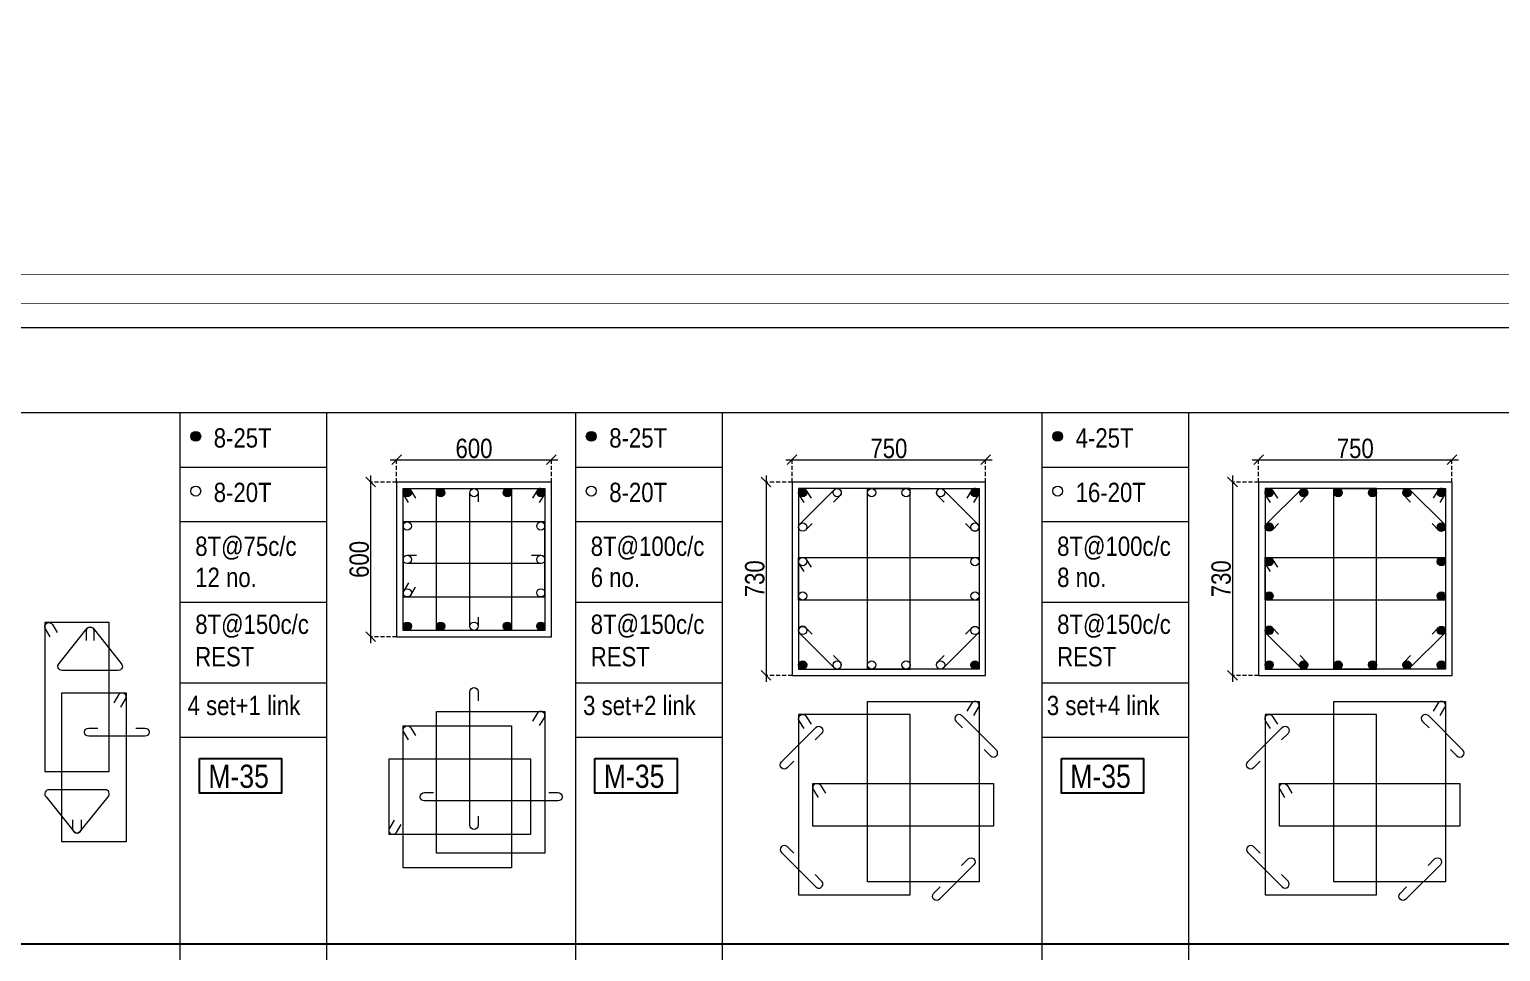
# Model space of a CAD drawing. Header units: millimetres. Extents: x 1112055 to 3390982, y -148532 to 766891.
# Drawn here: x 2289154 to 2311969, y 557438 to 571740 of the extents above; entities that cross this region are included whole.
import ezdxf
from ezdxf.enums import TextEntityAlignment as Align

# ---------------------------------------------------------------- set-up
doc = ezdxf.new("R2010")
doc.units = ezdxf.units.MM
doc.header["$PDMODE"] = 35
doc.header["$PDSIZE"] = -25
doc.linetypes.add('DASHED2', pattern=[0.375, 0.25, -0.125])
doc.linetypes.add('Hidden', pattern=[9.525, 6.35, -3.175])
for name, color, linetype, lineweight in [('B COL. SIZE DIM', 220, 'Continuous', 25), ('B COLSCH', 204, 'Continuous', 20), ('B COLUMN', 1, 'Hidden', 9), ('B STEEL', 34, 'Continuous', 15), ('B TITLE BLOCK', 250, 'Continuous', 0)]:
    doc.layers.add(name, color=color, linetype=linetype, lineweight=lineweight)
doc.layers.add('B TEXT', color=7, linetype='Continuous')
doc.styles.add('dim inside', font='romans.shx', dxfattribs={"width": 0.8, "height": 125})
doc.styles.add('SWINC', font='swissc.ttf')
doc.dimstyles.new('dim inside', dxfattribs={"dimtxt": 125, "dimasz": 100, "dimexe": 0, "dimexo": 0, "dimgap": 10, "dimtad": 0, "dimdec": 0, "dimzin": 0, "dimdsep": 46, "dimtxsty": 'dim inside', "dimblk": 'SMALL', "dimcen": 0.09, "dimadec": 0, "dimazin": 0, "dimtfac": 1, "dimtdec": 0, "dimtofl": 0, "dimtmove": 0, "dimatfit": 3, "dimfxl": 1, "dimtolj": 1, "dimtzin": 0, "dimarcsym": 2})

# ---------------------------------------------------------------- blocks, each defined once
blk = doc.blocks.new('_Oblique')
at = {"color": 0, "linetype": 'ByBlock', "lineweight": -2}
blk.add_line((-0.5, -0.5), (0.5, 0.5), dxfattribs=at)
blk = doc.blocks.new('*D3490')
at = {"layer": 'B COL. SIZE DIM', "color": 250, "lineweight": 9, "ltscale": 250, "transparency": 16777216}
blk.add_line((2300883, 565065), (2304083, 565065), dxfattribs=at)
at = {"layer": 'B COL. SIZE DIM', "color": 250, "linetype": 'DASHED2', "lineweight": 9, "ltscale": 250, "transparency": 16777216}
for p, q in [((2300983, 564720), (2300983, 565065)), ((2303983, 564720), (2303983, 565065))]:
    blk.add_line(p, q, dxfattribs=at)
at = {"layer": 'Defpoints', "color": 0, "transparency": 16777216}
for p in [(2303983, 565065), (2300983, 564720), (2303983, 564720)]:
    blk.add_point(p, dxfattribs=at)
at = {"layer": 'B COL. SIZE DIM', "color": 250, "lineweight": 9, "transparency": 16777216, "xscale": 150, "yscale": 150, "zscale": 150, "rotation": 180}
blk.add_blockref('_Oblique', (2300983, 565065), dxfattribs=at)
at = {"layer": 'B COL. SIZE DIM', "color": 250, "lineweight": 9, "transparency": 16777216, "xscale": 150, "yscale": 150, "zscale": 150}
blk.add_blockref('_Oblique', (2303983, 565065), dxfattribs=at)
at = {"layer": 'B COL. SIZE DIM', "color": 6, "transparency": 16777216, "insert": (2302483, 565240), "char_height": 300, "attachment_point": 5, "style": 'SWINC'}
blk.add_mtext('\\A1;750', dxfattribs=at)
blk = doc.blocks.new('*D3491')
at = {"layer": 'B COL. SIZE DIM', "color": 250, "lineweight": 9, "ltscale": 250, "transparency": 16777216}
blk.add_line((2300579, 564820), (2300579, 561620), dxfattribs=at)
at = {"layer": 'B COL. SIZE DIM', "color": 250, "linetype": 'DASHED2', "lineweight": 9, "ltscale": 250, "transparency": 16777216}
for p, q in [((2300983, 564720), (2300579, 564720)), ((2300983, 561720), (2300579, 561720))]:
    blk.add_line(p, q, dxfattribs=at)
at = {"layer": 'Defpoints', "color": 0, "transparency": 16777216}
for p in [(2300983, 564720), (2300579, 561720), (2300983, 561720)]:
    blk.add_point(p, dxfattribs=at)
at = {"layer": 'B COL. SIZE DIM', "color": 250, "lineweight": 9, "transparency": 16777216, "xscale": 150, "yscale": 150, "zscale": 150}
for p, rotation in [((2300579, 564720), 90), ((2300579, 561720), 270)]:
    blk.add_blockref('_Oblique', p, dxfattribs=dict(at, rotation=rotation))
at = {"layer": 'B COL. SIZE DIM', "color": 6, "transparency": 16777216, "insert": (2300404, 563220), "char_height": 300, "attachment_point": 5, "rotation": 90, "style": 'SWINC'}
blk.add_mtext('\\A1;730', dxfattribs=at)
blk = doc.blocks.new('*D3356')
at = {"layer": 'B COL. SIZE DIM', "color": 250, "lineweight": 9, "ltscale": 250, "transparency": 16777216}
blk.add_line((2308116, 565065), (2311316, 565065), dxfattribs=at)
at = {"layer": 'B COL. SIZE DIM', "color": 250, "linetype": 'DASHED2', "lineweight": 9, "ltscale": 250, "transparency": 16777216}
for p, q in [((2308216, 564720), (2308216, 565065)), ((2311216, 564720), (2311216, 565065))]:
    blk.add_line(p, q, dxfattribs=at)
at = {"layer": 'Defpoints', "color": 0, "transparency": 16777216}
for p in [(2311216, 565065), (2308216, 564720), (2311216, 564720)]:
    blk.add_point(p, dxfattribs=at)
at = {"layer": 'B COL. SIZE DIM', "color": 250, "lineweight": 9, "transparency": 16777216, "xscale": 150, "yscale": 150, "zscale": 150, "rotation": 180}
blk.add_blockref('_Oblique', (2308216, 565065), dxfattribs=at)
at = {"layer": 'B COL. SIZE DIM', "color": 250, "lineweight": 9, "transparency": 16777216, "xscale": 150, "yscale": 150, "zscale": 150}
blk.add_blockref('_Oblique', (2311216, 565065), dxfattribs=at)
at = {"layer": 'B COL. SIZE DIM', "color": 6, "transparency": 16777216, "insert": (2309716, 565240), "char_height": 300, "attachment_point": 5, "style": 'SWINC'}
blk.add_mtext('\\A1;750', dxfattribs=at)
blk = doc.blocks.new('*D3357')
at = {"layer": 'B COL. SIZE DIM', "color": 250, "lineweight": 9, "ltscale": 250, "transparency": 16777216}
blk.add_line((2307812, 564820), (2307812, 561620), dxfattribs=at)
at = {"layer": 'B COL. SIZE DIM', "color": 250, "linetype": 'DASHED2', "lineweight": 9, "ltscale": 250, "transparency": 16777216}
for p, q in [((2308216, 564720), (2307812, 564720)), ((2308216, 561720), (2307812, 561720))]:
    blk.add_line(p, q, dxfattribs=at)
at = {"layer": 'Defpoints', "color": 0, "transparency": 16777216}
for p in [(2308216, 564720), (2307812, 561720), (2308216, 561720)]:
    blk.add_point(p, dxfattribs=at)
at = {"layer": 'B COL. SIZE DIM', "color": 250, "lineweight": 9, "transparency": 16777216, "xscale": 150, "yscale": 150, "zscale": 150}
for p, rotation in [((2307812, 564720), 90), ((2307812, 561720), 270)]:
    blk.add_blockref('_Oblique', p, dxfattribs=dict(at, rotation=rotation))
at = {"layer": 'B COL. SIZE DIM', "color": 6, "transparency": 16777216, "insert": (2307637, 563220), "char_height": 300, "attachment_point": 5, "rotation": 90, "style": 'SWINC'}
blk.add_mtext('\\A1;730', dxfattribs=at)
blk = doc.blocks.new('*D3420')
at = {"layer": 'B COL. SIZE DIM', "color": 250, "lineweight": 9, "ltscale": 250, "transparency": 16777216}
blk.add_line((2294749, 565065), (2297349, 565065), dxfattribs=at)
at = {"layer": 'B COL. SIZE DIM', "color": 250, "linetype": 'DASHED2', "lineweight": 9, "ltscale": 250, "transparency": 16777216}
for p, q in [((2294849, 564720), (2294849, 565065)), ((2297249, 564720), (2297249, 565065))]:
    blk.add_line(p, q, dxfattribs=at)
at = {"layer": 'Defpoints', "color": 0, "transparency": 16777216}
for p in [(2297249, 565065), (2294849, 564720), (2297249, 564720)]:
    blk.add_point(p, dxfattribs=at)
at = {"layer": 'B COL. SIZE DIM', "color": 250, "lineweight": 9, "transparency": 16777216, "xscale": 150, "yscale": 150, "zscale": 150, "rotation": 180}
blk.add_blockref('_Oblique', (2294849, 565065), dxfattribs=at)
at = {"layer": 'B COL. SIZE DIM', "color": 250, "lineweight": 9, "transparency": 16777216, "xscale": 150, "yscale": 150, "zscale": 150}
blk.add_blockref('_Oblique', (2297249, 565065), dxfattribs=at)
at = {"layer": 'B COL. SIZE DIM', "color": 6, "transparency": 16777216, "insert": (2296049, 565240), "char_height": 300, "attachment_point": 5, "style": 'SWINC'}
blk.add_mtext('\\A1;600', dxfattribs=at)
blk = doc.blocks.new('*D3421')
at = {"layer": 'B COL. SIZE DIM', "color": 250, "lineweight": 9, "ltscale": 250, "transparency": 16777216}
blk.add_line((2294445, 564820), (2294445, 562220), dxfattribs=at)
at = {"layer": 'B COL. SIZE DIM', "color": 250, "linetype": 'DASHED2', "lineweight": 9, "ltscale": 250, "transparency": 16777216}
for p, q in [((2294849, 564720), (2294445, 564720)), ((2294849, 562320), (2294445, 562320))]:
    blk.add_line(p, q, dxfattribs=at)
at = {"layer": 'Defpoints', "color": 0, "transparency": 16777216}
for p in [(2294849, 564720), (2294445, 562320), (2294849, 562320)]:
    blk.add_point(p, dxfattribs=at)
at = {"layer": 'B COL. SIZE DIM', "color": 250, "lineweight": 9, "transparency": 16777216, "xscale": 150, "yscale": 150, "zscale": 150}
for p, rotation in [((2294445, 564720), 90), ((2294445, 562320), 270)]:
    blk.add_blockref('_Oblique', p, dxfattribs=dict(at, rotation=rotation))
at = {"layer": 'B COL. SIZE DIM', "color": 6, "transparency": 16777216, "insert": (2294270, 563520), "char_height": 300, "attachment_point": 5, "rotation": 90, "style": 'SWINC'}
blk.add_mtext('\\A1;600', dxfattribs=at)

msp = doc.modelspace()

# ---------------------------------------------------------------- hatches: boundary and pattern name
at = {"layer": 'B STEEL', "lineweight": 9, "ltscale": 0.5}
h = msp.add_hatch(color=34, dxfattribs=at)
edge = h.paths.add_edge_path()
edge.add_arc((2291734, 565428.9), 76.8, 0, 360)
h = msp.add_hatch(color=34, dxfattribs=at)
edge = h.paths.add_edge_path()
edge.add_arc((2297867.6, 565428.9), 76.8, 0, 360)
h = msp.add_hatch(color=34, dxfattribs=at)
edge = h.paths.add_edge_path()
edge.add_arc((2305101.2, 565428.9), 76.8, 0, 360)
h = msp.add_hatch(color=34, dxfattribs=at)
edge = h.paths.add_edge_path()
edge.add_arc((2295013.2, 564555.7), 64, 0, 360)
at = {"layer": 'B STEEL'}
h = msp.add_hatch(color=34, dxfattribs=at)
edge = h.paths.add_edge_path()
edge.add_arc((2295531.2, 564555.7), 64, 0, 360)
h = msp.add_hatch(color=34, dxfattribs=at)
edge = h.paths.add_edge_path()
edge.add_arc((2296567.1, 564555.7), 64, 0, 360)
at = {"layer": 'B STEEL', "lineweight": 9, "ltscale": 0.5}
h = msp.add_hatch(color=34, dxfattribs=at)
edge = h.paths.add_edge_path()
edge.add_arc((2297085.1, 564555.7), 64, 180, 540, ccw=False)
h = msp.add_hatch(color=34, dxfattribs=at)
edge = h.paths.add_edge_path()
edge.add_arc((2301146.8, 564555.7), 64, 0, 360)
h = msp.add_hatch(color=34, dxfattribs=at)
edge = h.paths.add_edge_path()
edge.add_arc((2303818.8, 564555.7), 64, 180, 540, ccw=False)
h = msp.add_hatch(color=34, dxfattribs=at)
edge = h.paths.add_edge_path()
edge.add_arc((2308380.3, 564555.7), 64, 0, 360)
at = {"layer": 'B STEEL'}
h = msp.add_hatch(color=34, dxfattribs=at)
edge = h.paths.add_edge_path()
edge.add_arc((2308914.7, 564555.7), 64, 0, 360)
h = msp.add_hatch(color=34, dxfattribs=at)
edge = h.paths.add_edge_path()
edge.add_arc((2309449.1, 564555.7), 64, 0, 360)
h = msp.add_hatch(color=34, dxfattribs=at)
edge = h.paths.add_edge_path()
edge.add_arc((2309983.5, 564555.7), 64, 0, 360)
h = msp.add_hatch(color=34, dxfattribs=at)
edge = h.paths.add_edge_path()
edge.add_arc((2310517.9, 564555.7), 64, 0, 360)
at = {"layer": 'B STEEL', "lineweight": 9, "ltscale": 0.5}
h = msp.add_hatch(color=34, dxfattribs=at)
edge = h.paths.add_edge_path()
edge.add_arc((2311052.3, 564555.7), 64, 180, 540, ccw=False)
at = {"layer": 'B STEEL'}
h = msp.add_hatch(color=34, dxfattribs=at)
edge = h.paths.add_edge_path()
edge.add_arc((2308380.3, 564021.3), 64, 0, 360)
h = msp.add_hatch(color=34, dxfattribs=at)
edge = h.paths.add_edge_path()
edge.add_arc((2311052.3, 564021.3), 64, 0, 360)
h = msp.add_hatch(color=34, dxfattribs=at)
edge = h.paths.add_edge_path()
edge.add_arc((2308380.3, 563486.9), 64, 0, 360)
h = msp.add_hatch(color=34, dxfattribs=at)
edge = h.paths.add_edge_path()
edge.add_arc((2311052.3, 563486.9), 64, 0, 360)
h = msp.add_hatch(color=34, dxfattribs=at)
edge = h.paths.add_edge_path()
edge.add_arc((2308380.3, 562952.5), 64, 0, 360)
h = msp.add_hatch(color=34, dxfattribs=at)
edge = h.paths.add_edge_path()
edge.add_arc((2311052.3, 562952.5), 64, 0, 360)
at = {"layer": 'B STEEL', "lineweight": 9, "ltscale": 0.5}
h = msp.add_hatch(color=34, dxfattribs=at)
edge = h.paths.add_edge_path()
edge.add_arc((2295013.2, 562483.8), 64, 0, 360, ccw=False)
at = {"layer": 'B STEEL'}
h = msp.add_hatch(color=34, dxfattribs=at)
edge = h.paths.add_edge_path()
edge.add_arc((2295531.2, 562483.8), 64, 0, 360)
h = msp.add_hatch(color=34, dxfattribs=at)
edge = h.paths.add_edge_path()
edge.add_arc((2296567.1, 562483.8), 64, 0, 360)
at = {"layer": 'B STEEL', "lineweight": 9, "ltscale": 0.5}
h = msp.add_hatch(color=34, dxfattribs=at)
edge = h.paths.add_edge_path()
edge.add_arc((2297085.1, 562483.8), 64, -180, 180)
at = {"layer": 'B STEEL'}
h = msp.add_hatch(color=34, dxfattribs=at)
edge = h.paths.add_edge_path()
edge.add_arc((2308380.3, 562418.2), 64, 0, 360)
h = msp.add_hatch(color=34, dxfattribs=at)
edge = h.paths.add_edge_path()
edge.add_arc((2311052.3, 562418.2), 64, 0, 360)
at = {"layer": 'B STEEL', "lineweight": 9, "ltscale": 0.5}
h = msp.add_hatch(color=34, dxfattribs=at)
edge = h.paths.add_edge_path()
edge.add_arc((2301146.8, 561883.8), 64, 0, 360, ccw=False)
h = msp.add_hatch(color=34, dxfattribs=at)
edge = h.paths.add_edge_path()
edge.add_arc((2303818.8, 561883.8), 64, -180, 180)
h = msp.add_hatch(color=34, dxfattribs=at)
edge = h.paths.add_edge_path()
edge.add_arc((2308380.3, 561883.8), 64, 0, 360, ccw=False)
at = {"layer": 'B STEEL'}
h = msp.add_hatch(color=34, dxfattribs=at)
edge = h.paths.add_edge_path()
edge.add_arc((2308914.7, 561883.8), 64, 0, 360)
h = msp.add_hatch(color=34, dxfattribs=at)
edge = h.paths.add_edge_path()
edge.add_arc((2309449.1, 561883.8), 64, 0, 360)
h = msp.add_hatch(color=34, dxfattribs=at)
edge = h.paths.add_edge_path()
edge.add_arc((2309983.5, 561883.8), 64, 0, 360)
h = msp.add_hatch(color=34, dxfattribs=at)
edge = h.paths.add_edge_path()
edge.add_arc((2310517.9, 561883.8), 64, 0, 360)
at = {"layer": 'B STEEL', "lineweight": 9, "ltscale": 0.5}
h = msp.add_hatch(color=34, dxfattribs=at)
edge = h.paths.add_edge_path()
edge.add_arc((2311052.3, 561883.8), 64, -180, 180)

# ---------------------------------------------------------------- linework, layer by layer
msp.add_line((2210905.9, 557557.4), (2341712.4, 557557.4))
at = {"layer": 'B COLSCH', "color": 250, "lineweight": 0}
for p, q in [((2210905.9, 567116.2), (2340021.1, 567116.2)), ((2210905.9, 565797.2), (2340021.1, 565797.2)), ((2291487.7, 565797.2), (2291487.7, 516358.1)), ((2293762.1, 565797.2), (2293762.1, 507483)), ((2297621.3, 565797.2), (2297621.3, 516358.1)), ((2299895.7, 565797.2), (2299895.7, 507483)), ((2304854.9, 565797.2), (2304854.9, 516358.1)), ((2307129.3, 565797.2), (2307129.3, 507483)), ((2291487.7, 564952.2), (2293762.1, 564952.2)), ((2297621.3, 564952.2), (2299895.7, 564952.2)), ((2304854.9, 564952.2), (2307129.3, 564952.2)), ((2291487.7, 564107.2), (2293762.1, 564107.2)), ((2297621.3, 564107.2), (2299895.7, 564107.2)), ((2304854.9, 564107.2), (2307129.3, 564107.2)), ((2291487.7, 562857.5), (2293762.1, 562857.5)), ((2297621.3, 562857.5), (2299895.7, 562857.5)), ((2304854.9, 562857.5), (2307129.3, 562857.5)), ((2291487.7, 561607.7), (2293762.1, 561607.7)), ((2297621.3, 561607.7), (2299895.7, 561607.7)), ((2304854.9, 561607.7), (2307129.3, 561607.7)), ((2291487.7, 560762.7), (2293762.1, 560762.7)), ((2297621.3, 560762.7), (2299895.7, 560762.7)), ((2304854.9, 560762.7), (2307129.3, 560762.7)), ((2210905.9, 557557.4), (2340021.1, 557557.4))]:
    msp.add_line(p, q, dxfattribs=at)
at = {"layer": 'B COLUMN', "color": 1, "linetype": 'ByBlock', "lineweight": 20}
for points in [[(2294849.2, 562319.7), (2297249.2, 562319.7), (2297249.2, 564719.7), (2294849.2, 564719.7)], [(2300982.8, 561719.7), (2303982.8, 561719.7), (2303982.8, 564719.7), (2300982.8, 564719.7)], [(2308216.3, 561719.7), (2311216.3, 561719.7), (2311216.3, 564719.7), (2308216.3, 564719.7)]]:
    msp.add_lwpolyline(points, close=True, dxfattribs=at)
at = {"layer": 'B STEEL', "color": 34, "lineweight": 9, "ltscale": 0.5}
for points in [[(2295033.4, 564400.7), (2294958.7, 564522.2, -1), (2295067.7, 564589.3), (2295142.5, 564467.8)], [(2296113.2, 562626.4), (2296113.2, 562483.8, -1), (2295985.1, 562483.8), (2295985.1, 564555.7, -1), (2296113.2, 564555.7), (2296113.2, 564413.1)], [(2297064.9, 564400.7), (2297139.7, 564522.2, 1), (2297030.6, 564589.3), (2296955.8, 564467.8)], [(2301167, 564400.7), (2301092.3, 564522.2, -1), (2301201.3, 564589.3), (2301276.1, 564467.8)], [(2301292.9, 564076.9), (2301192.1, 563976.1, -1), (2301101.5, 564066.6), (2301635.9, 564601, -1), (2301726.5, 564510.5), (2301625.6, 564409.6)], [(2303672.6, 564076.9), (2303773.5, 563976.1, 1), (2303864, 564066.6), (2303329.6, 564601, 1), (2303239.1, 564510.5), (2303340, 564409.6)], [(2303798.5, 564400.7), (2303873.3, 564522.2, 1), (2303764.2, 564589.3), (2303689.5, 564467.8)], [(2308400.6, 564400.7), (2308325.8, 564522.2, -1), (2308434.9, 564589.3), (2308509.6, 564467.8)], [(2308526.5, 564076.9), (2308425.6, 563976.1, -1), (2308335.1, 564066.6), (2308869.5, 564601, -1), (2308960, 564510.5), (2308859.1, 564409.6)], [(2310906.2, 564076.9), (2311007, 563976.1, 1), (2311097.6, 564066.6), (2310563.2, 564601, 1), (2310472.6, 564510.5), (2310573.5, 564409.6)], [(2311032.1, 564400.7), (2311106.8, 564522.2, 1), (2310997.8, 564589.3), (2310923, 564467.8)], [(2296942.5, 563583.8), (2297085.1, 563583.8, -1), (2297085.1, 563455.7), (2295013.2, 563455.7, -1), (2295013.2, 563583.8), (2295155.8, 563583.8)], [(2301167, 563331.9), (2301092.3, 563453.4, -1), (2301201.3, 563520.5), (2301276.1, 563399)], [(2308400.6, 563331.9), (2308325.8, 563453.4, -1), (2308434.9, 563520.5), (2308509.6, 563399)], [(2295033.4, 563156.8), (2294958.7, 563035.3, 1), (2295067.7, 562968.2), (2295142.5, 563089.7)], [(2289477.2, 562321.6), (2289402.4, 562443.1, -1), (2289511.5, 562510.2), (2289586.2, 562388.7)], [(2290160.1, 562264.7), (2290160.1, 562407.4, 1), (2290032.1, 562407.4), (2290032.1, 562264.7)], [(2301292.9, 562362.6), (2301192.1, 562463.4, 1), (2301101.5, 562372.9), (2301635.9, 561838.5, 1), (2301726.5, 561929), (2301625.6, 562029.9)], [(2303672.6, 562362.6), (2303773.5, 562463.4, -1), (2303864, 562372.9), (2303329.6, 561838.5, -1), (2303239.1, 561929), (2303340, 562029.9)], [(2308526.5, 562362.6), (2308425.6, 562463.4, 1), (2308335.1, 562372.9), (2308869.5, 561838.5, 1), (2308960, 561929), (2308859.1, 562029.9)], [(2310906.2, 562362.6), (2311007, 562463.4, -1), (2311097.6, 562372.9), (2310563.2, 561838.5, -1), (2310472.6, 561929), (2310573.5, 562029.9)], [(2296113.2, 559538.9), (2296113.2, 559396.3, -1), (2295985.1, 559396.3), (2295985.1, 561468.2, -1), (2296113.2, 561468.2), (2296113.2, 561325.6)], [(2290571.3, 561231), (2290646.1, 561352.4, 1), (2290537, 561419.6), (2290462.3, 561298.1)], [(2303798.5, 561099.5), (2303873.3, 561221, 1), (2303764.2, 561288.1), (2303689.5, 561166.6)], [(2311032.1, 561099.5), (2311106.8, 561221, 1), (2310997.8, 561288.1), (2310923, 561166.6)], [(2297064.9, 560942.9), (2297139.7, 561064.4, 1), (2297030.6, 561131.5), (2296955.8, 561010)], [(2301167, 560897.1), (2301092.3, 561018.6, -1), (2301201.3, 561085.7), (2301276.1, 560964.2)], [(2303958.6, 560573.3), (2304059.4, 560472.5, 1), (2304150, 560563), (2303615.6, 561097.4, 1), (2303525, 561006.9), (2303625.9, 560906)], [(2308400.6, 560897.1), (2308325.8, 561018.6, -1), (2308434.9, 561085.7), (2308509.6, 560964.2)], [(2311192.1, 560573.3), (2311293, 560472.5, 1), (2311383.5, 560563), (2310849.1, 561097.4, 1), (2310758.6, 561006.9), (2310859.5, 560906)], [(2290802.8, 560904.7), (2290945.5, 560904.7, -1), (2290945.5, 560776.7), (2290073.5, 560776.7, -1), (2290073.5, 560904.7), (2290216.1, 560904.7)], [(2295033.4, 560719.8), (2294958.7, 560841.3, -1), (2295067.7, 560908.4), (2295142.5, 560786.9)], [(2301007, 560388.8), (2300906.1, 560287.9, -1), (2300815.6, 560378.5), (2301350, 560912.8, -1), (2301440.5, 560822.3), (2301339.6, 560721.4)], [(2308240.5, 560388.8), (2308139.7, 560287.9, -1), (2308049.1, 560378.5), (2308583.5, 560912.8, -1), (2308674.1, 560822.3), (2308573.2, 560721.4)], [(2297208.1, 559902.9), (2297350.7, 559902.9, -1), (2297350.7, 559774.9), (2295278.7, 559774.9, -1), (2295278.7, 559902.9), (2295421.4, 559902.9)], [(2301390.2, 559828.3), (2301315.4, 559949.8, -1), (2301424.5, 560016.9), (2301499.2, 559895.4)], [(2308623.7, 559828.3), (2308549, 559949.8, -1), (2308658, 560016.9), (2308732.8, 559895.4)], [(2289957, 559480.9), (2289957, 559338.3, -1), (2289828.9, 559338.3), (2289828.9, 559480.9)], [(2294812.1, 559475.9), (2294737.4, 559354.5, 1), (2294846.4, 559287.3), (2294921.2, 559408.8)], [(2301007, 558964.5), (2300906.1, 559065.3, 1), (2300815.6, 558974.8), (2301350, 558440.4, 1), (2301440.5, 558531), (2301339.6, 558631.8)], [(2308240.5, 558964.5), (2308139.7, 559065.3, 1), (2308049.1, 558974.8), (2308583.5, 558440.4, 1), (2308674.1, 558531), (2308573.2, 558631.8)], [(2303611.1, 558773.4), (2303712, 558874.2, -1), (2303802.5, 558783.7), (2303268.1, 558249.3, -1), (2303177.6, 558339.8), (2303278.5, 558440.7)], [(2310844.7, 558773.4), (2310945.5, 558874.2, -1), (2311036.1, 558783.7), (2310501.7, 558249.3, -1), (2310411.2, 558339.8), (2310512, 558440.7)]]:
    msp.add_lwpolyline(points, format="xyb", dxfattribs=at)
for points in [[(2296631.2, 564619.7), (2296631.2, 562419.7), (2294949.2, 562419.7), (2294949.2, 564619.7)], [(2297149.2, 564619.7), (2297149.2, 562419.7), (2295467.1, 562419.7), (2295467.1, 564619.7)], [(2301082.8, 561819.7), (2302814, 561819.7), (2302814, 564619.7), (2301082.8, 564619.7)], [(2303882.8, 561819.7), (2302151.6, 561819.7), (2302151.6, 564619.7), (2303882.8, 564619.7)], [(2308316.3, 561819.7), (2310047.5, 561819.7), (2310047.5, 564619.7), (2308316.3, 564619.7)], [(2311116.3, 561819.7), (2309385.1, 561819.7), (2309385.1, 564619.7), (2311116.3, 564619.7)], [(2294949.2, 562937.7), (2297149.2, 562937.7), (2297149.2, 564101.7), (2294949.2, 564101.7)], [(2301082.8, 563551), (2303882.8, 563551), (2303882.8, 562888.5), (2301082.8, 562888.5)], [(2308316.3, 563551), (2311116.3, 563551), (2311116.3, 562888.5), (2308316.3, 562888.5)], [(2289392.9, 560231.3), (2290392.9, 560231.3), (2290392.9, 562540.7), (2289392.9, 562540.7)], [(2289655.6, 561450), (2290655.6, 561450), (2290655.6, 559140.7), (2289655.6, 559140.7)], [(2303882.8, 558518.5), (2302151.6, 558518.5), (2302151.6, 561318.5), (2303882.8, 561318.5)], [(2311116.3, 558518.5), (2309385.1, 558518.5), (2309385.1, 561318.5), (2311116.3, 561318.5)], [(2297149.2, 561162), (2297149.2, 558962), (2295467.1, 558962), (2295467.1, 561162)], [(2301082.8, 558316.2), (2302814, 558316.2), (2302814, 561116.2), (2301082.8, 561116.2)], [(2308316.3, 558316.2), (2310047.5, 558316.2), (2310047.5, 561116.2), (2308316.3, 561116.2)], [(2296631.2, 560938.9), (2296631.2, 558738.9), (2294949.2, 558738.9), (2294949.2, 560938.9)], [(2294727.9, 559256.9), (2296927.9, 559256.9), (2296927.9, 560420.9), (2294727.9, 560420.9)], [(2301305.9, 560047.4), (2304105.9, 560047.4), (2304105.9, 559384.9), (2301305.9, 559384.9)], [(2308539.5, 560047.4), (2311339.5, 560047.4), (2311339.5, 559384.9), (2308539.5, 559384.9)]]:
    msp.add_lwpolyline(points, close=True, dxfattribs=at)
for points in [[(2290141.3, 562452.7), (2290577.3, 561907.4, -0.6687154), (2290532.1, 561798), (2289660.1, 561798, -0.6687154), (2289614.9, 561907.4), (2290050.9, 562452.7, -0.4133445)], [(2289938.1, 559292.9), (2290374.1, 559838.3, 0.6687154), (2290328.9, 559947.6), (2289457, 559947.6, 0.6687154), (2289411.8, 559838.3), (2289847.7, 559292.9, 0.4133445)]]:
    msp.add_lwpolyline(points, format="xyb", close=True, dxfattribs=at)
for centre, radius in [((2291734, 565428.9), 76.8), ((2297867.6, 565428.9), 76.8), ((2305101.2, 565428.9), 76.8), ((2291734, 564578.6), 76.8), ((2295013.2, 564555.7), 64), ((2295531.2, 564555.7), 64), ((2296049.2, 564555.7), 64), ((2296567.1, 564555.7), 64), ((2297085.1, 564555.7), 64), ((2297867.6, 564578.6), 76.8), ((2301146.8, 564555.7), 64), ((2301681.2, 564555.7), 64), ((2302215.6, 564555.7), 64), ((2302750, 564555.7), 64), ((2303284.4, 564555.7), 64), ((2303818.8, 564555.7), 64), ((2305101.2, 564578.6), 76.8), ((2308380.3, 564555.7), 64), ((2308914.7, 564555.7), 64), ((2309449.1, 564555.7), 64), ((2309983.5, 564555.7), 64), ((2310517.9, 564555.7), 64), ((2311052.3, 564555.7), 64), ((2295013.2, 564037.7), 64), ((2297085.1, 564037.7), 64), ((2301146.8, 564021.3), 64), ((2303818.8, 564021.3), 64), ((2308380.3, 564021.3), 64), ((2311052.3, 564021.3), 64), ((2295013.2, 563519.7), 64), ((2297085.1, 563519.7), 64), ((2301146.8, 563486.9), 64), ((2303818.8, 563486.9), 64), ((2308380.3, 563486.9), 64), ((2311052.3, 563486.9), 64), ((2295013.2, 563001.7), 64), ((2297085.1, 563001.7), 64), ((2301146.8, 562952.5), 64), ((2303818.8, 562952.5), 64), ((2308380.3, 562952.5), 64), ((2311052.3, 562952.5), 64), ((2295013.2, 562483.8), 64), ((2295531.2, 562483.8), 64), ((2296049.2, 562483.8), 64), ((2296567.1, 562483.8), 64), ((2297085.1, 562483.8), 64), ((2301146.8, 562418.2), 64), ((2303818.8, 562418.2), 64), ((2308380.3, 562418.2), 64), ((2311052.3, 562418.2), 64), ((2301146.8, 561883.8), 64), ((2301681.2, 561883.8), 64), ((2302215.6, 561883.8), 64), ((2302750, 561883.8), 64), ((2303284.4, 561883.8), 64), ((2303818.8, 561883.8), 64), ((2308380.3, 561883.8), 64), ((2308914.7, 561883.8), 64), ((2309449.1, 561883.8), 64), ((2309983.5, 561883.8), 64), ((2310517.9, 561883.8), 64), ((2311052.3, 561883.8), 64)]:
    msp.add_circle(centre, radius, dxfattribs=at)
at = {"layer": 'B TEXT', "color": 1}
for points in [[(2291791.4, 560433.6), (2293066, 560433.6), (2293066, 559895.7), (2291791.4, 559895.7)], [(2297925, 560433.6), (2299199.6, 560433.6), (2299199.6, 559895.7), (2297925, 559895.7)], [(2305158.5, 560433.6), (2306433.1, 560433.6), (2306433.1, 559895.7), (2305158.5, 559895.7)]]:
    msp.add_lwpolyline(points, close=True, dxfattribs=at)
at = {"layer": 'B TITLE BLOCK', "color": 1, "const_width": 10.1}
msp.add_lwpolyline([(2210083.7, 567938.4), (2210083.7, 488611.7), (2354234.1, 488611.7), (2354234.1, 567938.4)], close=True, dxfattribs=at)
at = {"layer": 'B TITLE BLOCK', "color": 250, "lineweight": 0, "const_width": 10.1}
msp.add_lwpolyline([(2210532.2, 567490), (2210532.2, 489060.2), (2353785.6, 489060.2), (2353785.6, 567490)], close=True, dxfattribs=at)

# ---------------------------------------------------------------- texts
at = {"layer": 'B TEXT', "style": 'SWINC'}
for s, p in [('8-25T', (2292012.5, 565254.3)), ('8-25T', (2298146.1, 565254.3)), ('4-25T', (2305379.7, 565254.3)), ('8-20T', (2292012.5, 564409.3)), ('8-20T', (2298146.1, 564409.3)), ('16-20T', (2305379.7, 564409.3)), ('8T@75c/c', (2291725.6, 563574.5)), ('8T@100c/c', (2297859.2, 563574.5)), ('8T@100c/c', (2305092.7, 563574.5)), ('12 no.', (2291725.6, 563092.7)), ('6 no.', (2297859.2, 563092.7)), ('8 no.', (2305092.7, 563092.7)), ('8T@150c/c', (2291725.6, 562364.6)), ('8T@150c/c', (2297859.2, 562364.6)), ('8T@150c/c', (2305092.7, 562364.6)), ('REST', (2291725.6, 561862.2)), ('REST', (2297859.2, 561862.2)), ('REST', (2305092.7, 561862.2)), ('4 set+1 link', (2291607.2, 561105.2)), ('3 set+2 link', (2297740.9, 561105.2)), ('3 set+4 link', (2304933.1, 561105.2))]:
    msp.add_text(s, height=300, dxfattribs=at).set_placement(p)
at = {"layer": 'B TEXT', "color": 1, "style": 'SWINC'}
for p in [(2291928.7, 559869.1), (2298062.3, 559869.1), (2305295.9, 559869.1)]:
    msp.add_text('M-35', height=360, dxfattribs=at).set_placement(p, align=Align.BOTTOM_LEFT)
at = {"layer": 'B TITLE BLOCK', "color": 251, "insert": (2671317.8, 571735), "char_height": 306.257, "attachment_point": 2, "style": 'SWINC'}
msp.add_mtext_dynamic_manual_height_columns('\\pxsm1,qj;{\\fBankGothic Lt BT|b0|i0|c0|p34;BHOOMI\\P\\ps*,q*;\\fGost|b0|i0|c0|p2;\\H0.8x;- CONSULTANTS -\\C1; }', width=800798.623, gutter_width=0, heights=[112641.5], dxfattribs=at)

# ---------------------------------------------------------------- dimensions: what is measured, and where the dimension line sits
at = {"layer": 'B COL. SIZE DIM', "color": 250, "ltscale": 250}
for base, p1, p2, picture, middle in [((2297249.2, 565064.7), (2294849.2, 564719.7), (2297249.2, 564719.7), '*D3420', (2296049.2, 565239.7)), ((2303982.8, 565064.7), (2300982.8, 564719.7), (2303982.8, 564719.7), '*D3490', (2302482.8, 565239.7)), ((2311216.3, 565064.7), (2308216.3, 564719.7), (2311216.3, 564719.7), '*D3356', (2309716.3, 565239.7))]:
    dim = msp.add_linear_dim(base=base, p1=p1, p2=p2, dimstyle='dim inside', override={"dimtxt": 300, "dimasz": 150, "dimgap": 25, "dimtad": 3, "dimlfac": 0.25, "dimtxsty": 'SWINC', "dimblk1": 'Oblique', "dimblk2": 'Oblique', "dimsah": 1, "dimdle": 100, "dimclrd": 250, "dimclre": 250, "dimclrt": 6, "dimfxl": 1000, "dimlwd": 9, "dimlwe": 9}, dxfattribs=at)
    dim.commit()
    dim.dimension.update_dxf_attribs({"geometry": picture, "text_midpoint": middle})
dim = msp.add_linear_dim(base=(2294445.3, 562319.7), p1=(2294849.2, 564719.7), p2=(2294849.2, 562319.7), angle=90, dimstyle='dim inside', override={"dimtxt": 300, "dimasz": 150, "dimgap": 25, "dimtad": 3, "dimlfac": 0.25, "dimtxsty": 'SWINC', "dimblk1": 'Oblique', "dimblk2": 'Oblique', "dimsah": 1, "dimdle": 100, "dimclrd": 250, "dimclre": 250, "dimclrt": 6, "dimfxl": 1000, "dimlwd": 9, "dimlwe": 9}, dxfattribs=at)
dim.commit()
dim.dimension.update_dxf_attribs({"geometry": '*D3421', "text_midpoint": (2294270.3, 563519.7)})
for base, p1, p2, picture, middle in [((2300578.9, 561719.7), (2300982.8, 564719.7), (2300982.8, 561719.7), '*D3491', (2300403.9, 563219.7)), ((2307812.4, 561719.7), (2308216.3, 564719.7), (2308216.3, 561719.7), '*D3357', (2307637.4, 563219.7))]:
    dim = msp.add_linear_dim(base=base, p1=p1, p2=p2, angle=90, text='730', dimstyle='dim inside', override={"dimtxt": 300, "dimasz": 150, "dimgap": 25, "dimtad": 3, "dimlfac": 0.25, "dimtxsty": 'SWINC', "dimblk1": 'Oblique', "dimblk2": 'Oblique', "dimsah": 1, "dimdle": 100, "dimclrd": 250, "dimclre": 250, "dimclrt": 6, "dimfxl": 1000, "dimlwd": 9, "dimlwe": 9}, dxfattribs=at)
    dim.commit()
    dim.dimension.update_dxf_attribs({"geometry": picture, "text_midpoint": middle})

doc.saveas('drawing.dxf')
